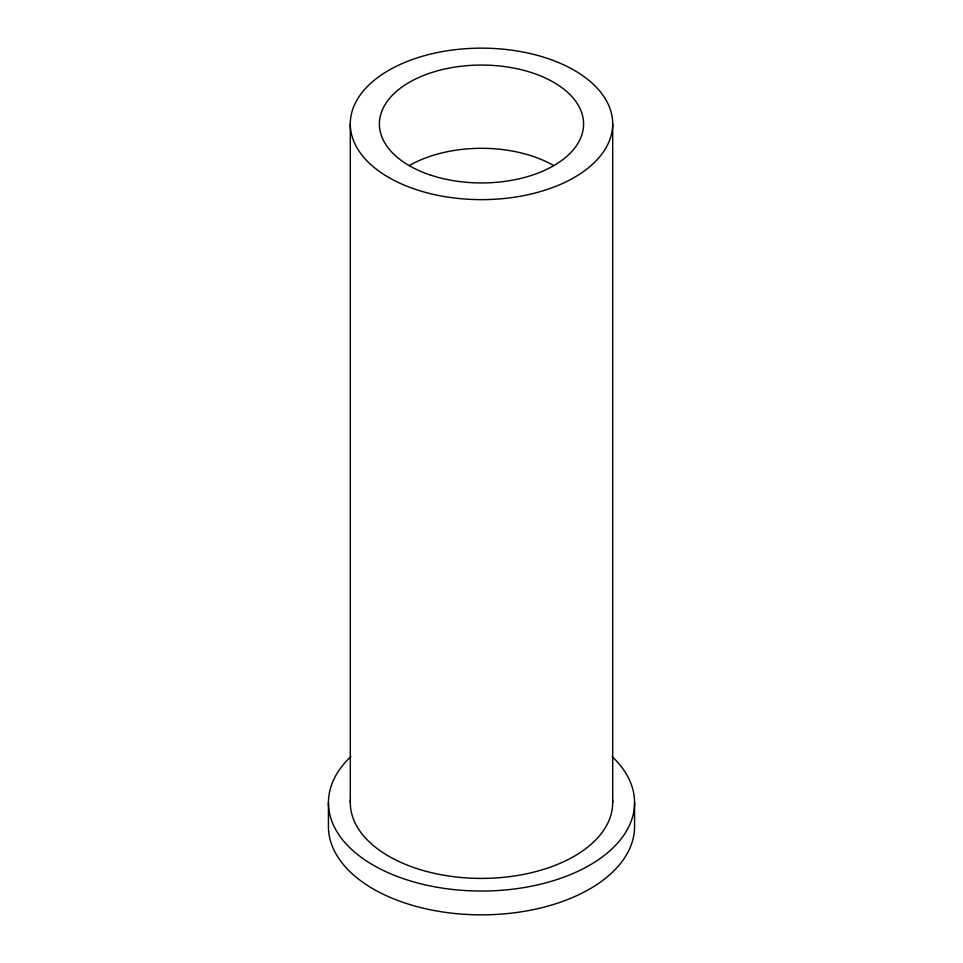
<?xml version="1.0" encoding="UTF-8"?>
<svg xmlns="http://www.w3.org/2000/svg" width="963" height="963" viewBox="0 0 963 963"><rect width="100%" height="100%" fill="white"/><g stroke="black" fill="none" stroke-linecap="round" stroke-linejoin="round"><path stroke-width="1.44" d="M634.569 802.66L634.569 826.471A153.069 88.379 0 0 1 481.5 914.85A153.069 88.379 0 0 1 328.431 826.471L328.431 802.66M612.697 123.89L612.697 802.66M350.303 123.89L350.303 802.66M612.131 756.593A153.069 88.379 0 0 1 580.858 869.89A153.069 88.379 0 0 1 382.142 869.89A153.069 88.379 0 0 1 350.869 756.593M612.6 799.844A131.197 75.74 0 0 1 481.5 878.4A131.197 75.74 0 0 1 350.4 799.844M409.311 165.576A102.09 58.936 0 0 1 553.689 165.576M388.727 177.457A131.197 75.74 0 0 0 608.231 143.499A131.197 75.74 0 0 0 447.542 50.726A131.197 75.74 0 0 0 388.727 177.457M430.449 175.049A102.09 58.936 0 0 0 583.59 124.01A102.09 58.936 0 0 0 430.449 72.959A102.09 58.936 0 0 0 430.449 175.049"/></g></svg>
